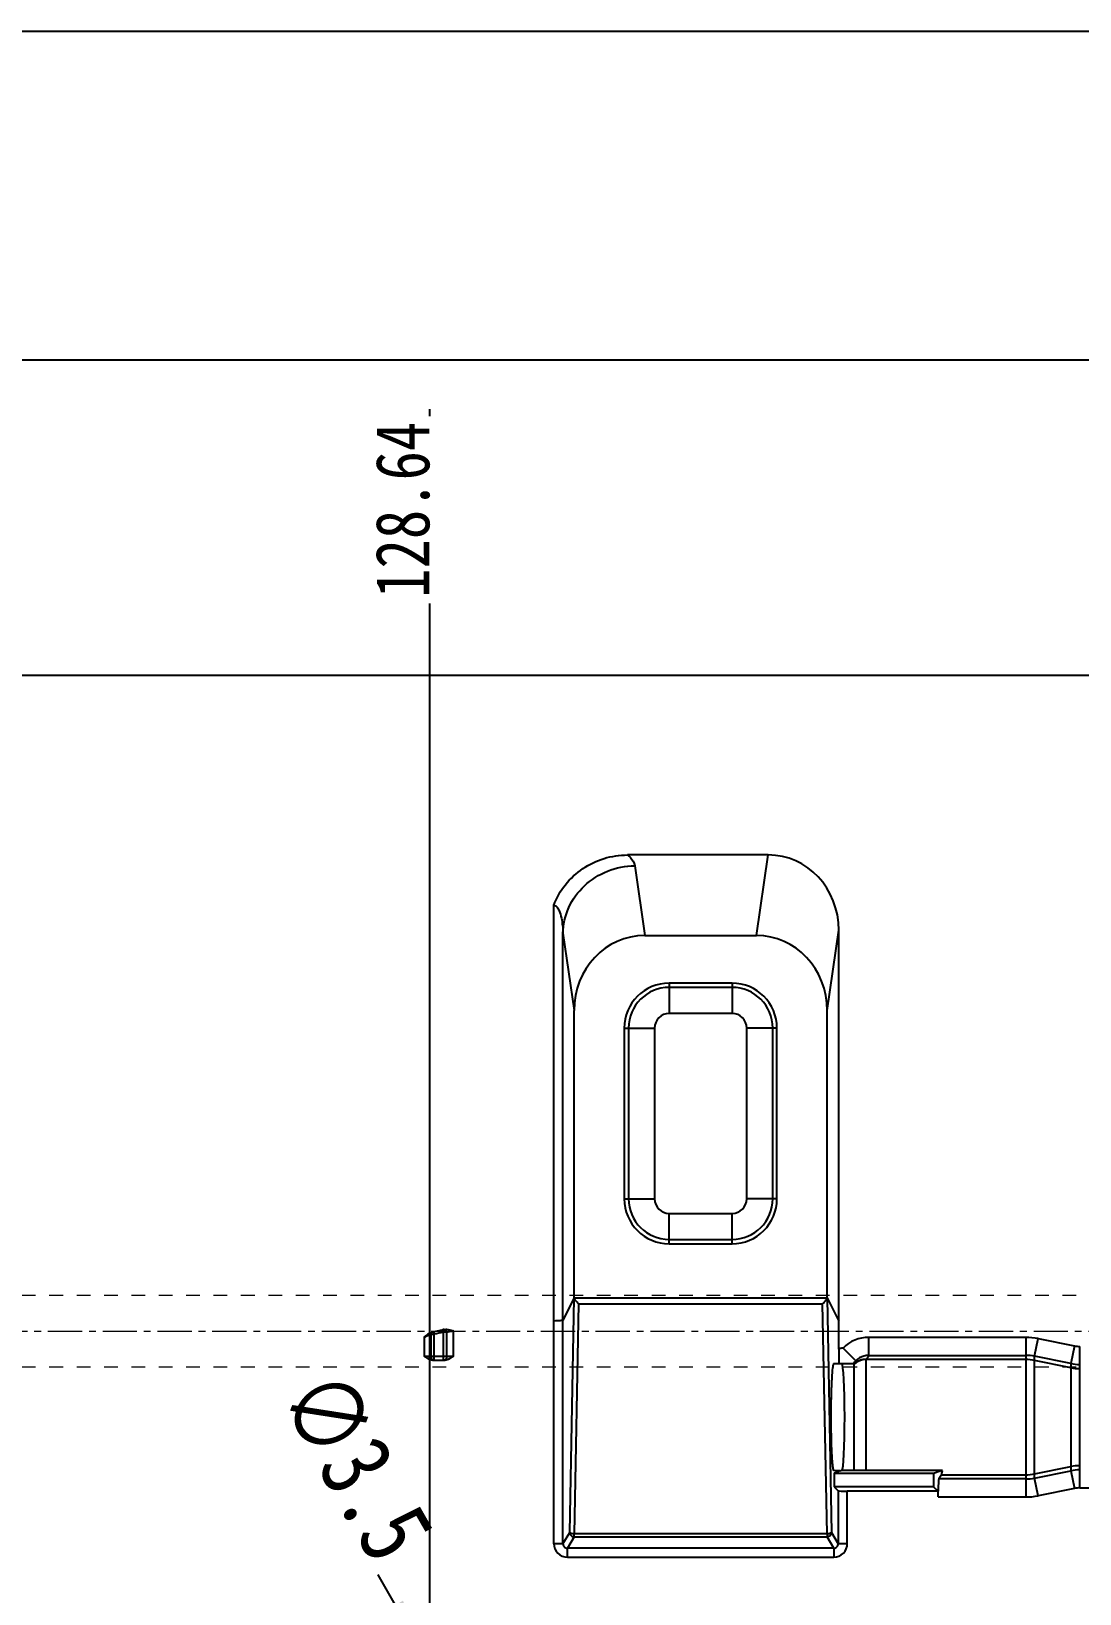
# Model space of a CAD drawing. Header units: millimetres. Extents: x 4797 to 6967, y -10922 to -3169.
# Drawn here: x 5532.9 to 5649.6, y -6365.8 to -6191.9 of the extents above; entities that cross this region are included whole.
import ezdxf

# ---------------------------------------------------------------- set-up
doc = ezdxf.new("R2010")
doc.units = ezdxf.units.MM
doc.header["$LTSCALE"] = 16.335
doc.header["$PDMODE"] = 3
doc.header["$PDSIZE"] = 0.3125
doc.linetypes.add('CENTER', pattern=[0.6, 0.375, -0.075, 0.075, -0.075])
doc.linetypes.add('HIDDEN', pattern=[0.2, 0.1, -0.1])
doc.layers.get('0').update_dxf_attribs({"linetype": 'CONTINUOUS'})
doc.layers.get('Defpoints').update_dxf_attribs({"linetype": 'CONTINUOUS'})
doc.layers.add('cool', color=153, linetype='HIDDEN', lineweight=9)
doc.layers.add('DEFAULT_2', color=8, linetype='HIDDEN')
doc.styles.get("Standard").update_dxf_attribs({"font": 'txt', "width": 0.8})
doc.dimstyles.new('ISO-25', dxfattribs={"dimtxt": 8, "dimasz": 6, "dimexe": 0, "dimexo": 0, "dimgap": 0, "dimtad": 1, "dimdsep": 46, "dimtxsty": 'Standard', "dimcen": 0, "dimclrd": 4, "dimclre": 4, "dimclrt": 6, "dimazin": 0, "dimtfac": 1, "dimtofl": 0, "dimtmove": 0, "dimatfit": 3, "dimfxl": 0, "dimarcsym": 0})

# ---------------------------------------------------------------- blocks, each defined once
blk = doc.blocks.new('*D70')
at = {"color": 4, "lineweight": -2, "transparency": 16777216}
blk.add_line((5560.86, -6345.18), (5573.38, -6367.05), dxfattribs=at)
at = {"color": 4, "transparency": 16777216}
blk.add_solid([(5574.25, -6366.56), (5572.51, -6367.55), (5576.36, -6372.26)], dxfattribs=at)
at = {"layer": 'Defpoints', "color": 0, "transparency": 16777216}
for p in [(5576.36, -6372.26), (5578.1, -6375.3)]:
    blk.add_point(p, dxfattribs=at)
at = {"color": 6, "transparency": 16777216, "insert": (5569.1, -6351.53), "char_height": 8, "attachment_point": 5, "rotation": 299.7956, "bg_fill": 3, "box_fill_scale": 1.1, "bg_fill_color": 256, "bg_fill_true_color": 13158600, "bg_fill_transparency": 0}
blk.add_mtext('∅3.5', dxfattribs=at)
blk = doc.blocks.new('*D73')
at = {"color": 4, "lineweight": -2, "transparency": 16777216}
for p, q in [((5470.87, -6331.09), (5470.87, -6228.48)), ((5476.87, -6228.48), (5934.87, -6228.48)), ((5940.87, -6326.37), (5940.87, -6228.48))]:
    blk.add_line(p, q, dxfattribs=at)
at = {"color": 4, "transparency": 16777216}
for points in [[(5476.87, -6227.48), (5476.87, -6229.48), (5470.87, -6228.48)], [(5934.87, -6227.48), (5934.87, -6229.48), (5940.87, -6228.48)]]:
    blk.add_solid(points, dxfattribs=at)
at = {"layer": 'Defpoints', "color": 0, "transparency": 16777216}
for p in [(5940.87, -6228.48), (5940.87, -6326.37), (5470.87, -6331.09)]:
    blk.add_point(p, dxfattribs=at)
at = {"color": 6, "transparency": 16777216, "insert": (5709.68, -6224.48), "char_height": 8, "attachment_point": 5, "bg_fill": 3, "box_fill_scale": 1.1, "bg_fill_color": 256, "bg_fill_true_color": 13158600, "bg_fill_transparency": 0}
blk.add_mtext('470', dxfattribs=at)
blk = doc.blocks.new('147')
at = {"layer": 'cool', "ltscale": 0.932966}
for p, q in [((229.57, -3849.57), (-211.77, -3849.57)), ((229.57, -3857.57), (-211.77, -3857.57))]:
    blk.add_line(p, q, dxfattribs=at)
at = {"layer": 'cool', "color": 1, "linetype": 'CENTER', "ltscale": 0.621977}
blk.add_line((243.9, -3853.57), (-226.1, -3853.57), dxfattribs=at)
blk = doc.blocks.new('*D56')
at = {"color": 4, "lineweight": -2, "transparency": 16777216}
blk.add_line((5502.41, -6336.59), (5453.69, -6336.59), dxfattribs=at)
at = {"layer": 'Defpoints', "color": 0, "transparency": 16777216}
for p in [(5502.41, -6336.59), (5705.87, -6453.59)]:
    blk.add_point(p, dxfattribs=at)
at = {"color": 6, "transparency": 16777216, "insert": (5458.49, -6333.59), "char_height": 6, "attachment_point": 5, "bg_fill": 3, "box_fill_scale": 1.1, "bg_fill_color": 256, "bg_fill_true_color": 13158600, "bg_fill_transparency": 0}
blk.add_mtext('117', dxfattribs=at)
at = {"layer": 'Defpoints', "color": 0, "transparency": 16777216}
blk.add_point((5463.29, -6336.59), dxfattribs=at)
blk = doc.blocks.new('*D58')
at = {"color": 4, "lineweight": -2, "transparency": 16777216}
blk.add_line((5577.23, -6372.68), (5577.23, -6233.98), dxfattribs=at)
at = {"layer": 'Defpoints', "color": 0, "transparency": 16777216}
for p in [(5577.23, -6372.68), (5705.87, -6453.59)]:
    blk.add_point(p, dxfattribs=at)
at = {"color": 6, "transparency": 16777216, "insert": (5574.23, -6245.18), "char_height": 6, "attachment_point": 5, "rotation": 90, "bg_fill": 3, "box_fill_scale": 1.1, "bg_fill_color": 256, "bg_fill_true_color": 13158600, "bg_fill_transparency": 0}
blk.add_mtext('128.64', dxfattribs=at)
at = {"layer": 'Defpoints', "color": 0, "transparency": 16777216}
blk.add_point((5577.23, -6256.38), dxfattribs=at)
blk = doc.blocks.new('*D59')
at = {"color": 4, "lineweight": -2, "transparency": 16777216}
blk.add_line((5500.87, -6290.13), (5500.87, -6244.38), dxfattribs=at)
at = {"layer": 'Defpoints', "color": 0, "transparency": 16777216}
for p in [(5500.87, -6290.13), (5705.87, -6453.59)]:
    blk.add_point(p, dxfattribs=at)
at = {"color": 6, "transparency": 16777216, "insert": (5497.87, -6250.38), "char_height": 6, "attachment_point": 5, "rotation": 90, "bg_fill": 3, "box_fill_scale": 1.1, "bg_fill_color": 256, "bg_fill_true_color": 13158600, "bg_fill_transparency": 0}
blk.add_mtext('205', dxfattribs=at)
at = {"layer": 'Defpoints', "color": 0, "transparency": 16777216}
blk.add_point((5500.87, -6256.38), dxfattribs=at)
blk = doc.blocks.new('*D60')
at = {"color": 4, "lineweight": -2, "transparency": 16777216}
blk.add_line((5497.55, -6293.59), (5454.72, -6293.59), dxfattribs=at)
at = {"layer": 'Defpoints', "color": 0, "transparency": 16777216}
for p in [(5497.55, -6293.59), (5705.87, -6453.59)]:
    blk.add_point(p, dxfattribs=at)
at = {"color": 6, "transparency": 16777216, "insert": (5459.92, -6290.59), "char_height": 6, "attachment_point": 5, "bg_fill": 3, "box_fill_scale": 1.1, "bg_fill_color": 256, "bg_fill_true_color": 13158600, "bg_fill_transparency": 0}
blk.add_mtext('160', dxfattribs=at)
at = {"layer": 'Defpoints', "color": 0, "transparency": 16777216}
blk.add_point((5465.12, -6293.59), dxfattribs=at)

msp = doc.modelspace()

# ---------------------------------------------------------------- linework, layer by layer
at = {"color": 7, "linetype": 'Continuous'}
for p, q in [((5521.871, -6263.588), (5889.871, -6263.588)), ((5614.89, -6283.588), (5599.242, -6283.588)), ((5613.6, -6292.549), (5614.89, -6283.588)), ((5600.044, -6284.778), (5601.163, -6292.549)), ((5591.051, -6360.219), (5591.051, -6289.19)), ((5592.055, -6360.219), (5592.055, -6292.296)), ((5592.055, -6292.296), (5593.295, -6300.91)), ((5601.163, -6292.549), (5613.6, -6292.549)), ((5621.467, -6300.91), (5622.758, -6291.949)), ((5622.758, -6338.556), (5622.758, -6291.949)), ((5603.881, -6297.846), (5603.881, -6301.22)), ((5610.881, -6297.846), (5603.881, -6297.846)), ((5610.881, -6298.322), (5603.881, -6298.322)), ((5610.881, -6297.846), (5610.881, -6301.22)), ((5593.295, -6332.853), (5593.295, -6300.91)), ((5610.881, -6301.22), (5603.881, -6301.22)), ((5621.467, -6332.853), (5621.467, -6300.91)), ((5598.881, -6302.846), (5598.881, -6321.846)), ((5598.881, -6302.846), (5602.255, -6302.846)), ((5599.357, -6302.846), (5599.357, -6321.846)), ((5602.255, -6302.846), (5602.255, -6321.846)), ((5612.508, -6321.846), (5612.508, -6302.846)), ((5615.881, -6302.846), (5612.508, -6302.846)), ((5615.405, -6321.846), (5615.405, -6302.846)), ((5615.881, -6321.846), (5615.881, -6302.846)), ((5598.881, -6321.846), (5602.255, -6321.846)), ((5615.881, -6321.846), (5612.508, -6321.846)), ((5603.881, -6326.846), (5603.881, -6323.472)), ((5603.881, -6323.472), (5610.881, -6323.472)), ((5610.881, -6326.846), (5610.881, -6323.472)), ((5603.881, -6326.37), (5610.881, -6326.37)), ((5603.881, -6326.846), (5610.881, -6326.846)), ((5593.295, -6332.853), (5592.055, -6335.34)), ((5592.811, -6358.957), (5593.308, -6332.889)), ((5593.295, -6332.853), (5621.467, -6332.853)), ((5621.455, -6332.889), (5621.952, -6358.957)), ((5621.467, -6332.853), (5622.758, -6335.44)), ((5593.801, -6333.524), (5593.313, -6359.129)), ((5593.801, -6333.524), (5620.962, -6333.524)), ((5621.45, -6359.129), (5620.962, -6333.524)), ((5577.519, -6336.678), (5577.416, -6336.702)), ((5577.699, -6336.76), (5577.734, -6336.916)), ((5578.707, -6336.546), (5578.739, -6336.702)), ((5578.739, -6336.702), (5578.739, -6339.837)), ((5579.113, -6339.337), (5579.113, -6336.68)), ((5579.862, -6339.337), (5579.862, -6336.547)), ((5576.61, -6337.24), (5576.61, -6339.337)), ((5577.359, -6336.958), (5577.359, -6339.337)), ((5577.734, -6339.337), (5577.734, -6336.916)), ((5623.235, -6338.444), (5624.655, -6339.865)), ((5643.566, -6337.262), (5626.084, -6337.262)), ((5626.085, -6337.262), (5626.085, -6339.264)), ((5643.566, -6337.262), (5643.566, -6355.019)), ((5644.552, -6339.362), (5644.946, -6337.399)), ((5644.946, -6337.399), (5648.995, -6338.212)), ((5648.995, -6338.212), (5648.601, -6340.175)), ((5649.586, -6354.01), (5649.586, -6338.271)), ((5576.61, -6339.337), (5579.862, -6339.337)), ((5578.741, -6339.837), (5577.731, -6339.837)), ((5624.459, -6340.211), (5622.189, -6340.211)), ((5625.793, -6352.07), (5625.793, -6339.733)), ((5643.566, -6339.733), (5625.793, -6339.733)), ((5626.084, -6339.264), (5643.566, -6339.264)), ((5644.552, -6352.919), (5644.552, -6339.362)), ((5648.601, -6340.175), (5644.552, -6339.362)), ((5648.601, -6340.637), (5644.552, -6339.83)), ((5648.601, -6340.175), (5648.601, -6352.106)), ((5622.905, -6352.104), (5622.189, -6352.07)), ((5622.905, -6352.104), (5622.257, -6352.353)), ((5622.257, -6352.353), (5622.257, -6353.879)), ((5622.257, -6352.353), (5633.31, -6352.353)), ((5622.918, -6352.133), (5622.905, -6352.104)), ((5623.111, -6352.069), (5622.918, -6352.133)), ((5634.289, -6352.07), (5623.111, -6352.069)), ((5633.31, -6352.353), (5634.161, -6352.07)), ((5633.31, -6352.353), (5633.31, -6353.879)), ((5644.552, -6352.451), (5648.601, -6351.644)), ((5644.552, -6352.919), (5648.601, -6352.106)), ((5648.601, -6352.106), (5648.995, -6354.069)), ((5622.257, -6353.879), (5622.708, -6354.329)), ((5633.31, -6353.879), (5622.257, -6353.879)), ((5633.31, -6353.879), (5633.816, -6354.385)), ((5634.188, -6352.548), (5633.907, -6353.017)), ((5643.566, -6353.017), (5633.907, -6353.017)), ((5634.188, -6352.548), (5643.566, -6352.548)), ((5644.946, -6354.882), (5644.552, -6352.919)), ((5648.995, -6354.069), (5644.946, -6354.882)), ((5649.586, -6354.01), (5749.012, -6354.01)), ((5622.708, -6354.329), (5622.708, -6360.219)), ((5623.712, -6360.219), (5623.712, -6354.379)), ((5633.813, -6354.379), (5623.712, -6354.379)), ((5633.811, -6355.019), (5633.813, -6354.379)), ((5633.811, -6355.019), (5643.566, -6355.019)), ((5592.055, -6360.219), (5592.811, -6358.957)), ((5593.313, -6359.457), (5593.313, -6359.129)), ((5621.45, -6359.129), (5593.313, -6359.129)), ((5621.45, -6359.129), (5621.45, -6359.457)), ((5621.952, -6358.957), (5622.708, -6360.219)), ((5592.055, -6360.219), (5591.051, -6360.219)), ((5593.313, -6359.457), (5592.554, -6360.724)), ((5592.554, -6361.725), (5592.554, -6360.724)), ((5622.209, -6360.724), (5592.554, -6360.724)), ((5593.313, -6359.457), (5621.45, -6359.457)), ((5622.209, -6360.724), (5621.45, -6359.457)), ((5622.209, -6360.724), (5622.209, -6361.725)), ((5623.712, -6360.219), (5622.708, -6360.219)), ((5592.554, -6361.725), (5622.209, -6361.725))]:
    msp.add_line(p, q, dxfattribs=at)
for centre, radius, start, end in [((5603.881, -6302.846), 5, 90, 180), ((5603.881, -6302.846), 4.524, 90, 180), ((5610.881, -6302.846), 5, 0, 90), ((5610.881, -6302.846), 4.524, 0, 90), ((5603.881, -6302.846), 1.626, 90, 180), ((5610.881, -6302.846), 1.626, 0, 90), ((5603.881, -6321.846), 5, 180, 270), ((5603.881, -6321.846), 4.524, 180, 270), ((5603.881, -6321.846), 1.626, 180, 270), ((5610.881, -6321.846), 5, 270, 0), ((5610.881, -6321.846), 4.524, 270, 0), ((5610.881, -6321.846), 1.626, 270, 0), ((5575.628, -6331.34), 5.652, 288.43815, 288.99438), ((5575.914, -6332.171), 4.774, 288.98905, 289.61788), ((5588.569, -6385.411), 49.97, 101.11787, 102.77499), ((5588.56, -6385.391), 49.669, 101.40387, 102.58901), ((5579.62, -6347.589), 10.922, 93.86322, 94.62573), ((5578.52, -6331.998), 4.4, 274.05564, 275.38374), ((5573.555, -6327.767), 9.954, 287.87556, 289.03269), ((5578.071, -6341.968), 5.061, 96.8001, 98.07989), ((5578.416, -6344.872), 7.985, 95.87228, 96.79546), ((5578.576, -6346.321), 9.442, 95.11566, 95.93611), ((5626.087, -6341.293), 4.031, 90.03968, 135.03696), ((5643.564, -6344.289), 7.027, 78.66155, 89.98558), ((5649.586, -6335.267), 3.004, 258.64778, 270.00012), ((5969.319, -6340.938), 346.57, 179.69632, 179.87986), ((5830.141, -6340.209), 207.389, 179.54323, 179.69381), ((5643.565, -6344.269), 5.004, 78.62775, 89.98514), ((5643.565, -6344.789), 5.056, 78.746, 89.98683), ((5649.588, -6335.24), 5.033, 258.69518, 269.98624), ((5649.588, -6335.679), 5.056, 258.746, 269.98683), ((5649.588, -6356.603), 5.056, 90.01317, 101.254), ((5649.588, -6357.041), 5.033, 90.01376, 101.30482), ((5643.565, -6347.492), 5.056, 270.01317, 281.254), ((5643.565, -6348.013), 5.004, 270.01486, 281.37225), ((5649.586, -6357.014), 3.004, 89.99988, 101.35222), ((5643.564, -6347.993), 7.027, 270.0145, 281.33853), ((5621.446, -6358.95), 0.508, 300.08301, 314.88959), ((5621.449, -6358.954), 0.503, 344.79694, 359.69316)]:
    msp.add_arc(centre, radius, start, end, dxfattribs=at)
for centre, major_axis, ratio, start_param, end_param in [((5614.747, -6292.101), (1.215, 8.437), 0.9385552, -1.4185674, 0.134328), ((5601.306, -6301.063), (-1.215, 8.437), 0.9385552, -0.134328, 1.4185674), ((5613.457, -6301.063), (1.215, 8.437), 0.9385552, -1.4185674, 0.134328), ((5593.298, -6333.352), (0, 0.502), 0.0524078, -0.3982634, 0.1047217), ((5621.465, -6333.352), (0, 0.502), 0.0524078, -0.1047217, 0.3982634), ((5623.105, -6346.141), (0, 5.929), 0.0524078, -3.1241413, -0.0000019), ((5634.158, -6346.141), (0, 6.432), 0.0524078, -3.0543282, -2.7436901), ((5633.916, -6355.019), (0, 2.01), 0.0524078, 0.0872645, 1.2496517), ((5623.712, -6354.327), (1.005, 0), 0.0524098, -3.0892328, -1.5707963)]:
    msp.add_ellipse(centre, major_axis=major_axis, ratio=ratio, start_param=start_param, end_param=end_param, dxfattribs=at)
for points, knots in [([(5591.051, -6289.19), (5591.341, -6288.363), (5592.222, -6286.802), (5594.19, -6284.999), (5596.599, -6283.851), (5598.365, -6283.588), (5599.242, -6283.588)], [0, 0, 0, 0, 0.2498061, 0.4997868, 0.7498605, 1, 1, 1, 1]), ([(5599.242, -6283.588), (5599.354, -6283.677), (5599.713, -6283.996), (5599.995, -6284.44), (5600.044, -6284.778)], [0, 0, 0, 0, 0.2941115, 1, 1, 1, 1]), ([(5592.055, -6292.296), (5592.073, -6291.323), (5592.53, -6289.342), (5594.33, -6286.87), (5596.957, -6285.208), (5599.015, -6284.795), (5600.044, -6284.778)], [0, 0, 0, 0, 0.2424884, 0.4902521, 0.7436809, 1, 1, 1, 1]), ([(5591.051, -6289.19), (5591.193, -6289.19), (5591.449, -6289.404), (5591.699, -6289.905), (5591.975, -6290.876), (5592.046, -6291.728), (5592.055, -6292.296)], [0, 0, 0, 0, 0.1251411, 0.2511134, 0.5012768, 1, 1, 1, 1]), ([(5593.801, -6333.524), (5593.691, -6333.419), (5593.535, -6333.256), (5593.378, -6333.04), (5593.314, -6332.936), (5593.308, -6332.889)], [0, 0, 0, 0, 0.5664361, 0.8242977, 1, 1, 1, 1]), ([(5620.962, -6333.524), (5621.072, -6333.419), (5621.227, -6333.256), (5621.384, -6333.04), (5621.449, -6332.936), (5621.455, -6332.889)], [0, 0, 0, 0, 0.5664361, 0.8242977, 1, 1, 1, 1]), ([(5576.61, -6337.24), (5576.792, -6337.078), (5577.032, -6336.848), (5577.336, -6336.72), (5577.416, -6336.702)], [0, 0, 0, 0, 0.7496859, 1, 1, 1, 1]), ([(5577.669, -6336.625), (5577.655, -6336.628), (5577.603, -6336.64), (5577.553, -6336.654), (5577.517, -6336.667)], [0, 0, 0, 0, 0.2774827, 1, 1, 1, 1]), ([(5578.832, -6336.388), (5578.821, -6336.388), (5578.77, -6336.393), (5578.72, -6336.402), (5578.68, -6336.41)], [0, 0, 0, 0, 0.209146, 1, 1, 1, 1]), ([(5579.113, -6336.68), (5579.097, -6336.68), (5579.02, -6336.683), (5578.944, -6336.688), (5578.884, -6336.692)], [0, 0, 0, 0, 0.2145686, 1, 1, 1, 1]), ([(5579.862, -6336.547), (5579.793, -6336.563), (5579.546, -6336.617), (5579.295, -6336.664), (5579.113, -6336.68)], [0, 0, 0, 0, 0.279318, 1, 1, 1, 1]), ([(5592.055, -6335.34), (5592.05, -6335.351), (5592.016, -6335.366), (5591.916, -6335.393), (5591.71, -6335.417), (5591.407, -6335.436), (5591.175, -6335.44), (5591.051, -6335.44)], [0, 0, 0, 0, 0.0340013, 0.0982986, 0.3172434, 0.6329656, 1, 1, 1, 1]), ([(5577.359, -6336.958), (5577.32, -6336.976), (5577.137, -6337.056), (5576.949, -6337.125), (5576.801, -6337.176)], [0, 0, 0, 0, 0.2165596, 1, 1, 1, 1]), ([(5577.731, -6339.837), (5577.627, -6339.837), (5577.212, -6339.765), (5576.864, -6339.516), (5576.61, -6339.337)], [0, 0, 0, 0, 0.2507748, 1, 1, 1, 1]), ([(5577.734, -6339.837), (5577.667, -6339.837), (5577.522, -6339.781), (5577.438, -6339.656), (5577.408, -6339.586)], [0, 0, 0, 0, 0.4644818, 1, 1, 1, 1]), ([(5577.734, -6339.837), (5577.734, -6339.85), (5577.721, -6339.504), (5577.734, -6339.491), (5577.734, -6339.337)], [0, 0, 0, 0, 0.0762908, 1, 1, 1, 1]), ([(5579.113, -6339.337), (5579.113, -6339.461), (5579.061, -6339.696), (5578.84, -6339.837), (5578.739, -6339.837)], [0, 0, 0, 0, 0.5502958, 1, 1, 1, 1]), ([(5579.862, -6339.337), (5579.609, -6339.516), (5579.26, -6339.765), (5578.845, -6339.837), (5578.741, -6339.837)], [0, 0, 0, 0, 0.7492255, 1, 1, 1, 1]), ([(5622.189, -6340.211), (5622.174, -6340.215), (5622.149, -6340.26), (5622.123, -6340.345), (5622.094, -6340.488), (5622.078, -6340.598), (5622.07, -6340.663)], [0, 0, 0, 0, 0.095906, 0.2878467, 0.5876685, 1, 1, 1, 1]), ([(5624.463, -6352.069), (5624.457, -6352.059), (5624.464, -6352.013), (5624.459, -6351.927), (5624.465, -6351.784), (5624.464, -6351.592), (5624.464, -6351.351), (5624.463, -6350.938), (5624.463, -6350.319), (5624.463, -6349.469), (5624.463, -6348.5), (5624.463, -6347.446), (5624.463, -6345.982), (5624.463, -6344.232), (5624.463, -6342.194), (5624.463, -6340.893), (5624.463, -6340.234)], [0, 0, 0, 0, 0.0031004, 0.0106655, 0.0226335, 0.0389185, 0.0593601, 0.0837635, 0.1436011, 0.2162601, 0.2991538, 0.3892897, 0.4834357, 0.6702076, 0.8328756, 1, 1, 1, 1]), ([(5625.793, -6339.733), (5625.674, -6339.733), (5625.197, -6339.78), (5624.734, -6339.996), (5624.463, -6340.234)], [0, 0, 0, 0, 0.2475281, 1, 1, 1, 1]), ([(5626.084, -6339.264), (5626.067, -6339.301), (5625.99, -6339.455), (5625.891, -6339.598), (5625.807, -6339.699)], [0, 0, 0, 0, 0.2355416, 1, 1, 1, 1]), ([(5622.07, -6340.663), (5622.024, -6341.023), (5621.965, -6341.918), (5621.905, -6343.454), (5621.876, -6345.306), (5621.878, -6346.95), (5621.897, -6348.256), (5621.92, -6349.161), (5621.95, -6349.978), (5621.987, -6350.681), (5622.028, -6351.252), (5622.073, -6351.667), (5622.116, -6351.92), (5622.154, -6352.033), (5622.177, -6352.067), (5622.189, -6352.07)], [0, 0, 0, 0, 0.0950972, 0.2349894, 0.4033284, 0.5805895, 0.6660424, 0.7459473, 0.818069, 0.8803091, 0.9307772, 0.9677776, 0.9904705, 0.9967088, 1, 1, 1, 1]), ([(5593.313, -6359.129), (5593.196, -6359.127), (5593.035, -6359.107), (5592.866, -6359.037), (5592.815, -6358.983), (5592.811, -6358.957)], [0, 0, 0, 0, 0.6343039, 0.8579647, 1, 1, 1, 1]), ([(5621.952, -6358.957), (5621.947, -6358.987), (5621.88, -6359.049), (5621.806, -6359.074), (5621.757, -6359.088)], [0, 0, 0, 0, 0.378499, 1, 1, 1, 1]), ([(5591.051, -6360.219), (5591.051, -6360.603), (5591.37, -6361.404), (5592.17, -6361.725), (5592.554, -6361.725)], [0, 0, 0, 0, 0.4999806, 1, 1, 1, 1]), ([(5592.055, -6360.219), (5592.054, -6360.347), (5592.167, -6360.607), (5592.427, -6360.725), (5592.554, -6360.724)], [0, 0, 0, 0, 0.5018379, 1, 1, 1, 1]), ([(5622.209, -6361.725), (5622.593, -6361.725), (5623.393, -6361.403), (5623.712, -6360.603), (5623.712, -6360.219)], [0, 0, 0, 0, 0.5002378, 1, 1, 1, 1]), ([(5622.209, -6360.724), (5622.336, -6360.725), (5622.595, -6360.607), (5622.709, -6360.347), (5622.708, -6360.219)], [0, 0, 0, 0, 0.4982396, 1, 1, 1, 1])]:
    msp.add_open_spline(points, degree=3, knots=knots, dxfattribs=at)
for points in [[(5578.933, -6336.379), (5579.158, -6336.335), (5579.395, -6336.398), (5579.614, -6336.466)], [(5579.069, -6336.511), (5579.097, -6336.563), (5579.112, -6336.622), (5579.113, -6336.68)], [(5579.614, -6336.466), (5579.697, -6336.492), (5579.779, -6336.52), (5579.862, -6336.547)], [(5577.364, -6336.819), (5577.353, -6336.864), (5577.352, -6336.912), (5577.359, -6336.958)], [(5623.235, -6338.444), (5623.072, -6338.461), (5622.911, -6338.5), (5622.758, -6338.556)], [(5577.408, -6339.586), (5577.375, -6339.508), (5577.36, -6339.422), (5577.36, -6339.337)], [(5624.655, -6339.865), (5624.551, -6339.97), (5624.457, -6340.086), (5624.377, -6340.211)], [(5625.807, -6339.699), (5625.326, -6339.696), (5624.816, -6339.889), (5624.459, -6340.211)], [(5625.563, -6339.337), (5625.226, -6339.43), (5624.902, -6339.617), (5624.655, -6339.865)], [(5626.084, -6339.264), (5625.908, -6339.265), (5625.732, -6339.29), (5625.563, -6339.337)], [(5592.811, -6358.957), (5592.811, -6359.084), (5592.868, -6359.22), (5592.959, -6359.31)], [(5592.959, -6359.31), (5593.049, -6359.4), (5593.185, -6359.457), (5593.313, -6359.457)], [(5621.623, -6359.115), (5621.566, -6359.123), (5621.508, -6359.128), (5621.45, -6359.129)], [(5621.45, -6359.457), (5621.536, -6359.457), (5621.625, -6359.433), (5621.7, -6359.39)], [(5621.757, -6359.088), (5621.713, -6359.1), (5621.669, -6359.109), (5621.623, -6359.115)], [(5621.804, -6359.31), (5621.865, -6359.249), (5621.911, -6359.169), (5621.934, -6359.086)]]:
    msp.add_open_spline(points, degree=3, dxfattribs=at)
at = {"layer": 'DEFAULT_2', "color": 8, "linetype": 'HIDDEN'}
for p, q in [((5577.669, -6336.625), (5577.699, -6336.76)), ((5578.684, -6336.43), (5578.707, -6336.546))]:
    msp.add_line(p, q, dxfattribs=at)
for points, knots in [([(5577.517, -6336.667), (5577.482, -6336.671), (5577.408, -6336.708), (5577.374, -6336.781), (5577.364, -6336.819)], [0, 0, 0, 0, 0.4711413, 1, 1, 1, 1]), ([(5578.832, -6336.388), (5578.874, -6336.375), (5578.979, -6336.388), (5579.045, -6336.466), (5579.069, -6336.511)], [0, 0, 0, 0, 0.4637865, 1, 1, 1, 1])]:
    msp.add_open_spline(points, degree=3, knots=knots, dxfattribs=at)

# ---------------------------------------------------------------- next in the draw order: dimensions: what is measured, and where the dimension line sits
dim = msp.add_linear_dim(base=(5940.871, -6228.477), p1=(5470.871, -6331.088), p2=(5940.871, -6326.374), dimstyle='ISO-25', override={"dimfxl": 1.25})
dim.commit()
dim.dimension.update_dxf_attribs({"geometry": '*D73', "text_midpoint": (5709.684, -6228.477), "dimtype": 160})
dim = msp.add_diameter_dim_2p(p1=(5578.101, -6375.297), p2=(5576.362, -6372.259), dimstyle='ISO-25', override={"dimfxl": 1.25})
dim.commit()
dim.dimension.update_dxf_attribs({"geometry": '*D70', "text_midpoint": (5569.1, -6351.527)})

# ---------------------------------------------------------------- next in the draw order: block references
msp.add_blockref('147', (5696.975, -2483.022))

# ---------------------------------------------------------------- next in the draw order: dimensions: what is measured, and where the dimension line sits
dim = msp.add_ordinate_dim(feature_location=(5502.409, -6336.588), offset=(-39.117, 0), dtype=0, origin=(5705.871, -6453.588), dimstyle='ISO-25', override={"dimtxt": 6, "dimfxl": 1.25})
dim.commit()
dim.dimension.update_dxf_attribs({"geometry": '*D56', "text_midpoint": (5458.492, -6333.588)})

# ---------------------------------------------------------------- next in the draw order: dimensions: what is measured, and where the dimension line sits
dim = msp.add_ordinate_dim(feature_location=(5577.231, -6372.68), offset=(0, 116.298), dtype=1, origin=(5705.871, -6453.588), dimstyle='ISO-25', override={"dimtxt": 6, "dimfxl": 1.25})
dim.commit()
dim.dimension.update_dxf_attribs({"geometry": '*D58', "text_midpoint": (5574.231, -6245.182)})

# ---------------------------------------------------------------- next in the draw order: dimensions: what is measured, and where the dimension line sits
dim = msp.add_ordinate_dim(feature_location=(5500.871, -6290.133), offset=(0, 33.751), dtype=1, origin=(5705.871, -6453.588), dimstyle='ISO-25', override={"dimtxt": 6, "dimfxl": 1.25})
dim.commit()
dim.dimension.update_dxf_attribs({"geometry": '*D59', "text_midpoint": (5497.871, -6250.382)})

# ---------------------------------------------------------------- next in the draw order: dimensions: what is measured, and where the dimension line sits
dim = msp.add_ordinate_dim(feature_location=(5497.55, -6293.588), offset=(-32.427, 0), dtype=0, origin=(5705.871, -6453.588), dimstyle='ISO-25', override={"dimtxt": 6, "dimfxl": 1.25})
dim.commit()
dim.dimension.update_dxf_attribs({"geometry": '*D60', "text_midpoint": (5459.923, -6290.588)})

# ---------------------------------------------------------------- next in the draw order: linework, layer by layer
msp.add_lwpolyline([(6012.85, -6716.432), (5246.512, -6716.432), (5246.512, -6191.938), (6012.85, -6191.938)], close=True)

doc.saveas('drawing.dxf')
